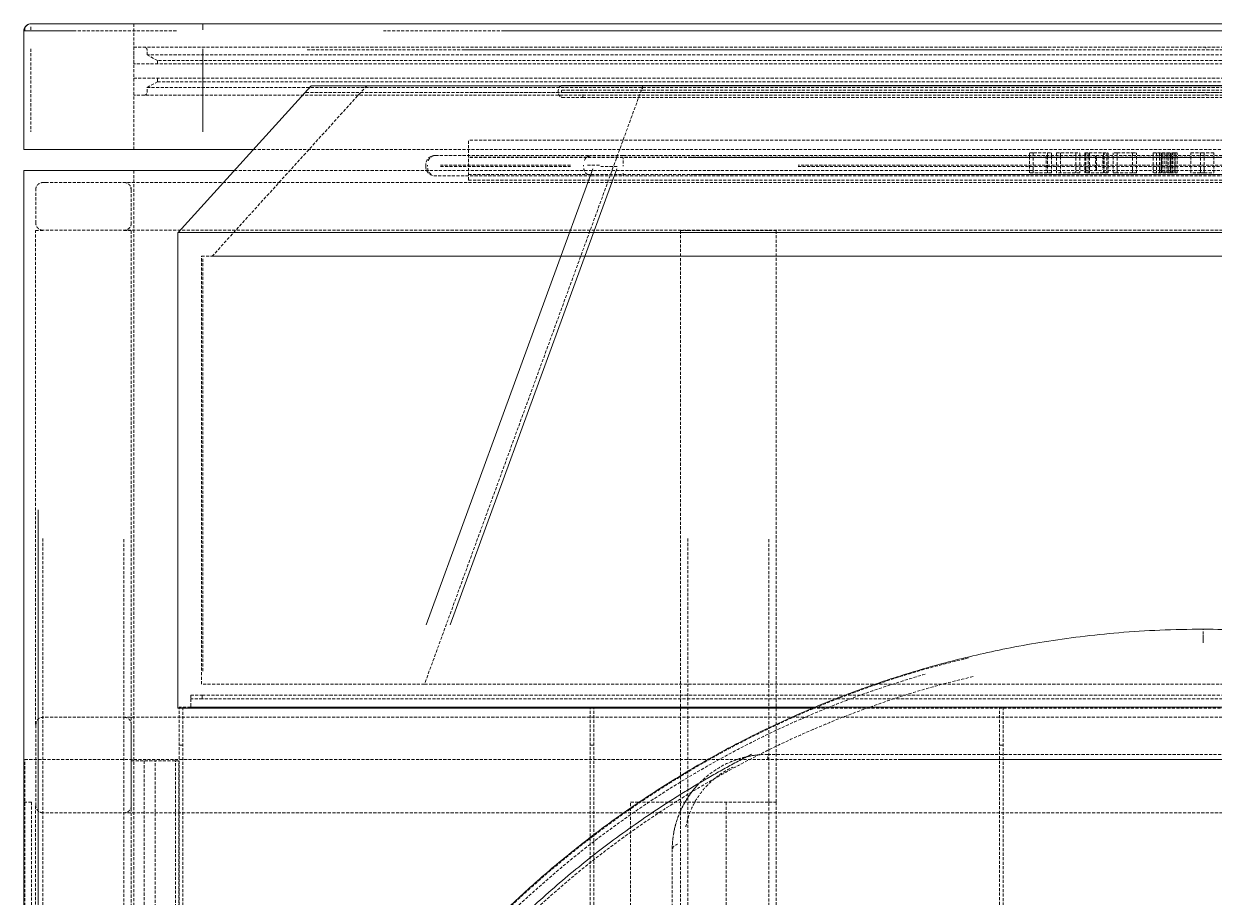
# Model space of a CAD drawing. Header units: millimetres. Extents: x 1242 to 5715, y 197 to 5386.
# Drawn here: x 2871.5 to 3369.9, y 927.4 to 1293.3 of the extents above; entities that cross this region are included whole.
import ezdxf

# ---------------------------------------------------------------- set-up
doc = ezdxf.new("R2010")
doc.units = ezdxf.units.MM
doc.linetypes.add('HIDDEN', pattern=[1.905, 1.27, -0.635])

msp = doc.modelspace()

# ---------------------------------------------------------------- linework, layer by layer
at = {"color": 7, "linetype": 'HIDDEN', "lineweight": 0}
for p, q in [((2871.65, 1291.24), (2871.53, 1290.86)), ((2873.24, 1293), (2872.81, 1292.77)), ((2873.38, 1293.06), (2872.94, 1292.68)), ((2917.48, 1293.27), (2917.48, 1240.6)), ((2946.48, 1293.23), (2946.48, 1292.39)), ((2871.47, 1290.27), (2871.55, 1290.27)), ((2871.96, 1290.27), (2871.48, 1290.27)), ((2871.65, 1290.27), (2872.82, 1290.27)), ((3710.88, 1290.27), (3022.08, 1290.27)), ((3072.48, 1290.27), (3660.48, 1290.27)), ((2874.48, 1282.82), (2874.48, 1248.05)), ((2917.5, 1283.51), (2917.5, 1276.44)), ((2917.5, 1283.51), (3815.46, 1283.51)), ((2923.08, 1280.22), (2923.08, 1282.31)), ((2946.48, 1282.82), (2946.48, 1248.05)), ((3299.97, 1282.31), (2989.59, 1282.31)), ((3056.1, 1282.31), (3676.86, 1282.31)), ((3815.46, 1276.44), (2917.5, 1276.44)), ((3809.88, 1280.22), (2923.08, 1280.22)), ((2927.47, 1277.89), (2923.08, 1280.22)), ((2927.47, 1276.44), (2927.47, 1277.89)), ((3805.49, 1277.89), (2927.47, 1277.89)), ((2917.5, 1270.44), (3815.46, 1270.44)), ((2917.5, 1270.44), (2917.5, 1263.36)), ((2923.08, 1266.65), (2927.47, 1268.99)), ((2923.08, 1264.56), (2923.08, 1266.65)), ((2923.08, 1266.65), (3809.88, 1266.65)), ((2927.47, 1268.99), (2927.47, 1270.44)), ((2927.47, 1268.99), (3805.49, 1268.99)), ((3015.09, 1267.34), (2950.33, 1195.88)), ((3130.72, 1267.34), (3039.24, 1016.59)), ((3130.53, 1267.34), (3130.53, 1265.45)), ((3815.46, 1263.36), (2917.5, 1263.36)), ((2921.88, 1263.36), (2921.88, 1263.36)), ((2989.59, 1264.56), (3299.97, 1264.56)), ((3676.86, 1264.56), (3056.1, 1264.56)), ((3130.53, 1265.45), (3096.93, 1265.45)), ((3096.93, 1264.45), (3105.57, 1264.45)), ((3096.93, 1262.45), (3105.57, 1262.45)), ((3105.57, 1262.45), (3105.57, 1264.45)), ((3105.57, 1264.45), (3627.39, 1264.45)), ((3105.57, 1262.45), (3627.39, 1262.45)), ((3602.43, 1265.45), (3130.53, 1265.45)), ((3678.68, 1244.55), (3057.66, 1244.55)), ((3057.66, 1237.32), (3057.66, 1244.55)), ((2967.52, 1240.6), (3765.44, 1240.6)), ((3043.79, 1238.12), (3109.15, 1238.12)), ((3678.68, 1237.42), (3057.66, 1237.42)), ((3057.66, 1227.75), (3057.66, 1237.32)), ((3678.68, 1237.31), (3057.66, 1237.31)), ((3122.43, 1238.12), (3610.53, 1238.12)), ((3122.43, 1234.72), (3122.43, 1236.95)), ((3150.82, 1237.32), (3585.53, 1237.32)), ((3294.18, 1239.15), (3292.52, 1239.15)), ((3292.52, 1230.77), (3292.52, 1239.15)), ((3294.18, 1239.15), (3294.18, 1230.77)), ((3299.51, 1237.9), (3299.51, 1232.03)), ((3300.07, 1230.77), (3300.07, 1239.15)), ((3301.82, 1230.77), (3301.82, 1239.15)), ((3303.93, 1239.15), (3303.93, 1230.77)), ((3305.59, 1230.77), (3305.59, 1239.15)), ((3311.94, 1239.15), (3311.94, 1230.77)), ((3313.6, 1239.15), (3313.6, 1230.77)), ((3315.71, 1239.15), (3315.71, 1230.77)), ((3316.17, 1239.15), (3316.17, 1230.77)), ((3317.19, 1230.77), (3317.19, 1239.15)), ((3317.74, 1239.15), (3317.74, 1230.77)), ((3320.2, 1237.9), (3320.2, 1232.03)), ((3320.66, 1232.03), (3320.66, 1237.9)), ((3323.22, 1237.9), (3323.22, 1232.03)), ((3323.53, 1230.77), (3323.53, 1239.15)), ((3323.9, 1230.77), (3323.9, 1239.15)), ((3325.01, 1239.15), (3325.01, 1230.77)), ((3325.47, 1230.77), (3325.47, 1239.15)), ((3329.33, 1239.15), (3327.68, 1239.15)), ((3327.68, 1230.77), (3327.68, 1239.15)), ((3329.33, 1239.15), (3329.33, 1230.77)), ((3329.33, 1239.15), (3335.68, 1239.15)), ((3335.68, 1239.15), (3335.68, 1230.77)), ((3335.68, 1239.15), (3337.34, 1239.15)), ((3337.34, 1230.77), (3337.34, 1239.15)), ((3344.33, 1239.15), (3344.33, 1230.77)), ((3345.71, 1239.15), (3345.71, 1230.77)), ((3345.8, 1239.15), (3345.8, 1230.77)), ((3347.02, 1239.15), (3347.02, 1230.77)), ((3347.19, 1239.15), (3347.19, 1230.77)), ((3347.81, 1239.15), (3347.81, 1230.77)), ((3347.82, 1230.77), (3347.82, 1239.15)), ((3348.46, 1230.77), (3348.46, 1239.15)), ((3349.26, 1230.77), (3349.26, 1239.15)), ((3350.13, 1230.77), (3350.13, 1239.15)), ((3350.62, 1239.15), (3350.62, 1230.77)), ((3351.5, 1230.77), (3351.5, 1239.15)), ((3351.57, 1239.15), (3351.57, 1230.77)), ((3351.6, 1230.77), (3351.6, 1239.15)), ((3352.15, 1230.77), (3352.15, 1239.15)), ((3352.56, 1230.77), (3352.56, 1239.15)), ((3353.44, 1239.15), (3353.44, 1230.77)), ((3353.44, 1239.15), (3354.46, 1239.15)), ((3353.63, 1230.77), (3353.63, 1239.15)), ((3354.46, 1230.77), (3354.46, 1239.15)), ((3360.16, 1230.77), (3360.16, 1239.15)), ((3360.16, 1239.15), (3364.12, 1239.15)), ((3364.12, 1239.15), (3364.12, 1230.77)), ((3365.77, 1239.15), (3364.12, 1239.15)), ((3365.77, 1239.15), (3365.77, 1230.77)), ((3369.73, 1239.15), (3365.77, 1239.15)), ((3369.73, 1230.77), (3369.73, 1239.15)), ((2917.48, 1231.8), (2917.48, 284.43)), ((2959.55, 1231.8), (3773.42, 1231.8)), ((3039.79, 1233.55), (3039.79, 1234.12)), ((3039.8, 1234.12), (3039.8, 1234.12)), ((3040.42, 1233.55), (3040.32, 1233.55)), ((3040.47, 1234.03), (3040.47, 1233.64)), ((3100.36, 1234.12), (3045.94, 1234.12)), ((3045.94, 1233.55), (3100.36, 1233.55)), ((3105.83, 1233.64), (3105.83, 1234.03)), ((3122.43, 1234.03), (3122.43, 1233.64)), ((3537.31, 1234.12), (3195.65, 1234.12)), ((3195.65, 1233.55), (3537.31, 1233.55)), ((2879.39, 1226.78), (2881.18, 1226.79)), ((2879.5, 1226.79), (2879.6, 1226.79)), ((3853.36, 1226.79), (2879.61, 1226.79)), ((3109.15, 1229.55), (3043.79, 1229.55)), ((3057.66, 1230.19), (3678.68, 1230.19)), ((3057.66, 1227.75), (3678.68, 1227.75)), ((3122.43, 1229.61), (3122.43, 1230.73)), ((3610.53, 1229.55), (3122.43, 1229.55)), ((3585.53, 1230.19), (3150.82, 1230.19)), ((3294.18, 1230.77), (3292.52, 1230.77)), ((3327.68, 1230.77), (3329.33, 1230.77)), ((3335.68, 1230.77), (3329.33, 1230.77)), ((3337.34, 1230.77), (3335.68, 1230.77)), ((3354.46, 1230.77), (3353.44, 1230.77)), ((3353.6, 1230.77), (3353.63, 1230.77)), ((3364.12, 1230.77), (3360.16, 1230.77)), ((3365.77, 1230.77), (3364.12, 1230.77)), ((3365.77, 1230.77), (3369.73, 1230.77)), ((2876.48, 1223.32), (2876.49, 1223.84)), ((2876.48, 1209.79), (2876.48, 1223.79)), ((2916.32, 1224.72), (2916.48, 1223.48)), ((2916.48, 1223.79), (2916.48, 1209.79)), ((2876.38, 999.9), (2876.38, 1206.62)), ((2876.38, 1206.62), (2879.38, 1206.62)), ((2876.52, 1209.49), (2876.48, 1210.05)), ((2879.38, 1206.62), (2879.46, 1206.62)), ((3853.48, 1206.79), (2879.48, 1206.79)), ((2914.49, 1206.97), (2912.92, 1206.79)), ((2913.38, 1206.62), (2916.38, 1206.62)), ((2916.38, 1206.62), (2916.38, 347.09)), ((3146.49, 967.19), (3146.49, 1206.62)), ((3146.49, 1206.62), (3149.49, 1206.62)), ((3149.49, 1206.62), (3183.49, 1206.62)), ((3183.49, 1206.62), (3186.49, 1206.62)), ((3186.49, 1206.62), (3186.49, 967.19)), ((2935.9, 1205.88), (3798.04, 1205.88)), ((3796.9, 1205.88), (2936.06, 1205.88)), ((2945.9, 1195.88), (3788.04, 1195.88)), ((2945.9, 1195.88), (2950.33, 1195.88)), ((2945.9, 1016.59), (2945.9, 1195.88)), ((2946.48, 1022.13), (2946.48, 1194.8)), ((2950.33, 1195.88), (3782.63, 1195.88)), ((2879.38, 1077.69), (2879.38, 476.02)), ((2913.38, 476.02), (2913.38, 1077.69)), ((3149.49, 1077.69), (3149.49, 476.02)), ((3183.49, 476.02), (3183.49, 1077.69)), ((3365.3, 1037.47), (3365.3, 1039.26)), ((2941.35, 1012.02), (2941.35, 1010.52)), ((3039.24, 1016.59), (2945.9, 1016.59)), ((2946.2, 1012.02), (3786.77, 1012.02)), ((3039.24, 1016.59), (3693.73, 1016.59)), ((2936.58, 307.02), (2936.58, 1007.02)), ((2938.01, 1007.02), (2938.01, 307.02)), ((2941.35, 1010.52), (2941.35, 1007.02)), ((3791.61, 1007.02), (2941.35, 1007.02)), ((2941.35, 1007.02), (3791.61, 1007.02)), ((2946.2, 1011.79), (2946.2, 1010.74)), ((3786.77, 1010.52), (2946.2, 1010.52)), ((3108.68, 307.02), (3108.68, 1007.02)), ((3110.12, 307.02), (3110.12, 1007.02)), ((3280.07, 307.02), (3280.07, 1007.02)), ((3281.5, 1007.02), (3281.5, 307.02)), ((2881.71, 1002.76), (2879.45, 1002.75)), ((2879.5, 1002.76), (2879.6, 1002.76)), ((3853.36, 1002.76), (2879.61, 1002.76)), ((3201.71, 1006.59), (3528.88, 1006.59)), ((2876.58, 1000.5), (2876.48, 999.37)), ((2876.48, 965.76), (2876.48, 999.76)), ((2916.38, 1000.26), (2916.32, 1000.67)), ((2916.48, 999.76), (2916.48, 965.76)), ((2936.79, 991.11), (2937.8, 991.11)), ((3108.9, 991.11), (3109.9, 991.11)), ((3182.97, 987.22), (3550.71, 987.22)), ((3280.29, 991.11), (3281.29, 991.11)), ((2871.87, 316.11), (2871.87, 985.13)), ((2871.87, 985.13), (3861.09, 985.13)), ((2916.48, 344.2), (2916.48, 984.54)), ((2920.21, 984.54), (2934.93, 984.54)), ((2921.89, 984.54), (2921.89, 334.54)), ((2921.89, 984.54), (2921.89, 334.54)), ((2926.42, 334.54), (2926.42, 984.54)), ((2934.93, 334.54), (2934.93, 984.54)), ((2934.93, 984.54), (2936.36, 984.54)), ((2936.36, 334.54), (2936.36, 984.54)), ((3182.97, 985.35), (3182.97, 986.35)), ((3495.55, 985.1), (3238.13, 985.1)), ((2871.48, 967.26), (2874.69, 967.26)), ((2874.69, 967.26), (2874.69, 501.48)), ((3125.57, 346.41), (3125.57, 967.19)), ((3125.57, 967.19), (3128.57, 967.19)), ((3128.57, 967.19), (3162.57, 967.19)), ((3146.49, 346.41), (3146.49, 967.19)), ((3149.49, 967.19), (3183.49, 967.19)), ((3165.57, 967.19), (3165.57, 346.41)), ((3183.49, 967.19), (3186.49, 967.19)), ((3186.49, 967.19), (3186.49, 346.41)), ((2876.38, 347.09), (2876.38, 965.61)), ((2876.48, 966.79), (2876.53, 965.36)), ((3853.48, 962.76), (2879.48, 962.76)), ((2913.36, 962.76), (2914.49, 962.93)), ((3142.97, 757.66), (3142.97, 947.22))]:
    msp.add_line(p, q, dxfattribs=at)
at = {"color": 7, "linetype": 'Continuous', "lineweight": 15}
for p, q in [((2946.47, 1293.27), (3786.47, 1293.27)), ((2871.47, 1240.6), (2871.47, 1290.27)), ((2871.48, 1240.6), (2871.48, 1290.27)), ((2991.76, 1267.34), (2936.06, 1205.88)), ((2991.76, 1267.34), (3122.42, 1267.34)), ((3130.53, 1267.45), (3096.93, 1267.45)), ((3122.42, 1267.34), (3132.46, 1267.34)), ((3130.53, 1267.45), (3130.53, 1267.34)), ((3602.43, 1267.45), (3130.53, 1267.45)), ((3132.46, 1267.34), (3600.51, 1267.34)), ((2946.47, 1240.6), (2871.47, 1240.6)), ((2871.48, 1240.6), (2871.48, 1240.6)), ((2946.47, 1240.6), (2967.52, 1240.6)), ((2871.48, 284.43), (2871.48, 1231.8)), ((2871.48, 1231.8), (2877.48, 1231.8)), ((2877.48, 1231.8), (2959.55, 1231.8)), ((2935.9, 1205.88), (2935.9, 1006.59)), ((2935.9, 1205.88), (2936.06, 1205.88)), ((2935.9, 1006.59), (3027.29, 1006.59)), ((3037.33, 1006.59), (3027.29, 1006.59)), ((3037.33, 1006.59), (3201.71, 1006.59))]:
    msp.add_line(p, q, dxfattribs=at)
at = {"color": 8, "linetype": 'Continuous', "lineweight": 15}
for p, q in [((2946.47, 1290.72), (2946.47, 1292.39)), ((2871.48, 1290.27), (2871.53, 1290.27)), ((3660.47, 1290.27), (3072.47, 1290.27)), ((2946.47, 1282.82), (2946.47, 1248.05)), ((3040, 1041.43), (3109.71, 1232.5)), ((3119.75, 1232.5), (3050.04, 1041.43)), ((2877.48, 1089.69), (2877.48, 426.54))]:
    msp.add_line(p, q, dxfattribs=at)
at = {"color": 8, "linetype": 'Continuous', "lineweight": 15, "flags": 128}
msp.add_lwpolyline([(2871.78, 1291.6), (2871.7, 1291.42), (2871.7, 1291.41)], dxfattribs=at)
at = {"color": 7, "linetype": 'HIDDEN', "lineweight": 0}
for centre, radius, start, end in [((3043.79, 1234.12), 4, 90, 180), ((3044.11, 1234.64), 3.54, 106.9562, 163.3472), ((3109.47, 1234.64), 3.54, 106.9562, 163.3472), ((3043.79, 1233.55), 4, 180, 270), ((3044.36, 1233.23), 3.84, 187.9823, 241.4263), ((3109.72, 1233.23), 3.84, 187.9823, 241.4263), ((3182.97, 947.22), 40, 94.8318, 104.1235), ((3182.97, 947.22), 40, 137.3637, 146.8318), ((3182.97, 947.22), 40, 149.1538, 157.549), ((3182.97, 947.22), 40, 158.8704, 168.9505), ((3182.97, 947.22), 40, 169.6138, 180)]:
    msp.add_arc(centre, radius, start, end, dxfattribs=at)
for major_axis, start_param, end_param in [((0, 2.5), 0.296412, 3.141593), ((0, 0.5), 6.283185, 9.424778)]:
    msp.add_ellipse((3096.93, 1264.95), major_axis=major_axis, ratio=0.672026, start_param=start_param, end_param=end_param, dxfattribs=at)
at = {"color": 7, "linetype": 'Continuous', "lineweight": 15}
msp.add_ellipse((3096.93, 1264.95), major_axis=(0, 2.5), ratio=0.672026, start_param=0, end_param=0.296412, dxfattribs=at)
at = {"color": 7, "linetype": 'HIDDEN', "lineweight": 0}
for points, knots in [([(2872.9, 1292.79), (2872.7, 1292.65), (2872.25, 1292.36), (2871.86, 1291.73), (2871.59, 1291.03), (2871.55, 1290.54), (2871.53, 1290.27)], [0, 0, 0, 0, 0.240585, 0.525469, 0.734767, 1, 1, 1, 1]), ([(2873.39, 1293.06), (2872.85, 1292.72), (2871.79, 1292.04), (2871.83, 1290.86), (2871.84, 1290.27)], [0, 0, 0, 0, 0.50015, 1, 1, 1, 1]), ([(2874.48, 1290.72), (2874.48, 1290.86), (2874.48, 1291.22), (2874.48, 1291.81), (2874.48, 1292.19), (2874.48, 1292.39)], [0, 0, 0, 0, 0.220983, 0.570609, 1, 1, 1, 1]), ([(2935.35, 1290.27), (2932.57, 1290.27), (2926.57, 1290.27), (2917.7, 1290.27), (2908.89, 1290.27), (2900.65, 1290.27), (2895.85, 1290.27), (2893.45, 1290.27)], [0, 0, 0, 0, 0.177051, 0.382788, 0.588525, 0.794263, 1, 1, 1, 1]), ([(2923.08, 1282.31), (2923.08, 1282.34), (2923.08, 1282.4), (2923.07, 1282.49), (2923.05, 1282.58), (2923.03, 1282.67), (2922.99, 1282.76), (2922.93, 1282.89), (2922.83, 1283.06), (2922.67, 1283.23), (2922.48, 1283.36), (2922.29, 1283.45), (2922.11, 1283.49), (2921.97, 1283.51), (2921.91, 1283.51), (2921.88, 1283.51)], [0, 0, 0, 0, 0.0391763, 0.0792308, 0.1202777, 0.1624093, 0.2057004, 0.250212, 0.3659711, 0.5000125, 0.6093243, 0.7499622, 0.877298, 0.9502549, 1, 1, 1, 1]), ([(3366.48, 1283.04), (3366.48, 1283.06), (3366.48, 1283.2), (3366.48, 1283.38), (3366.48, 1283.54), (3366.48, 1283.5), (3366.48, 1283.52), (3366.48, 1283.51), (3366.48, 1283.51)], [0, 0, 0, 0, 0.016072, 0.15019, 0.277669, 0.438431, 0.719215, 1, 1, 1, 1]), ([(2921.88, 1263.36), (2921.91, 1263.36), (2921.98, 1263.36), (2922.07, 1263.38), (2922.17, 1263.4), (2922.32, 1263.44), (2922.48, 1263.52), (2922.67, 1263.65), (2922.83, 1263.81), (2922.94, 1263.99), (2923.01, 1264.15), (2923.05, 1264.29), (2923.08, 1264.43), (2923.08, 1264.52), (2923.08, 1264.56)], [0, 0, 0, 0, 0.055363, 0.121838, 0.174858, 0.250118, 0.387977, 0.500093, 0.634121, 0.749909, 0.81618, 0.879776, 0.940939, 1, 1, 1, 1]), ([(3366.48, 1263.83), (3366.48, 1263.82), (3366.48, 1263.67), (3366.48, 1263.49), (3366.48, 1263.34), (3366.48, 1263.38), (3366.48, 1263.36), (3366.48, 1263.36), (3366.48, 1263.36)], [0, 0, 0, 0, 0.016072, 0.15019, 0.277669, 0.438431, 0.719215, 1, 1, 1, 1]), ([(3294.35, 1239.15), (3295.47, 1239.15), (3297.06, 1239.15), (3299.1, 1239.15), (3300.37, 1239.15), (3301.25, 1239.15), (3301.78, 1239.15), (3301.75, 1239.15), (3301.73, 1239.15)], [0, 0, 0, 0, 0.32386, 0.458799, 0.59533, 0.71185, 0.85916, 1, 1, 1, 1]), ([(3303.93, 1239.15), (3303.93, 1239.15), (3303.93, 1239.15), (3303.93, 1239.15), (3303.93, 1239.15), (3304.34, 1239.15), (3305.14, 1239.15), (3305.95, 1239.15), (3307.16, 1239.15), (3308.78, 1239.15), (3309.94, 1239.15), (3310.88, 1239.15), (3311.63, 1239.15), (3312.38, 1239.15), (3312.89, 1239.15), (3313.17, 1239.15), (3313.45, 1239.15), (3313.6, 1239.15), (3313.6, 1239.15), (3313.6, 1239.15), (3313.6, 1239.15), (3313.6, 1239.15)], [-8, -8, -8, -8, -7, -7, -7, -6, -6, -6, -5, -5, -5, -4, -4, -4, -3, -3, -3, -2, -2, -2, -1, -1, -1, -1]), ([(3315.71, 1239.15), (3315.78, 1239.15), (3315.91, 1239.15), (3316.84, 1239.15), (3318.04, 1239.15), (3319.71, 1239.15), (3321.48, 1239.15), (3323.18, 1239.15), (3324.37, 1239.15), (3325.13, 1239.15), (3325.49, 1239.15), (3325.43, 1239.15), (3325.42, 1239.15)], [0, 0, 0, 0, 0.143559, 0.243509, 0.343597, 0.439907, 0.583795, 0.682191, 0.78124, 0.868851, 0.965443, 1, 1, 1, 1]), ([(3344.35, 1239.15), (3344.34, 1239.15), (3344.26, 1239.15), (3344.59, 1239.15), (3345.29, 1239.15), (3346.25, 1239.15), (3347.37, 1239.15), (3348.66, 1239.15), (3349.95, 1239.15), (3350.91, 1239.15), (3351.38, 1239.15), (3351.57, 1239.15)], [0, 0, 0, 0, 0.008463, 0.168631, 0.326068, 0.429846, 0.5339, 0.663135, 0.791626, 0.91234, 1, 1, 1, 1]), ([(3107.46, 1234.12), (3107.96, 1234.12), (3109.49, 1234.12), (3111.61, 1234.12), (3113.03, 1234.12)], [0, 0, 0, 0, 0.3289036, 1, 1, 1, 1]), ([(3119.96, 1233.55), (3119.16, 1233.55), (3116.73, 1233.55), (3114.51, 1233.55), (3113.03, 1233.55)], [0, 0, 0, 0, 0.3289036, 1, 1, 1, 1]), ([(2876.48, 1223.79), (2876.48, 1223.84), (2876.48, 1223.93), (2876.49, 1224.07), (2876.51, 1224.22), (2876.53, 1224.36), (2876.58, 1224.56), (2876.66, 1224.83), (2876.83, 1225.22), (2877.11, 1225.67), (2877.53, 1226.09), (2877.99, 1226.42), (2878.4, 1226.6), (2878.73, 1226.7), (2878.98, 1226.75), (2879.23, 1226.79), (2879.4, 1226.79), (2879.48, 1226.79)], [0, 0, 0, 0, 0.024499, 0.04924, 0.074246, 0.099543, 0.125149, 0.186007, 0.250202, 0.365957, 0.499979, 0.624941, 0.749917, 0.812815, 0.874961, 0.937589, 1, 1, 1, 1]), ([(2913.48, 1226.79), (2913.53, 1226.79), (2913.64, 1226.79), (2913.81, 1226.78), (2914.01, 1226.75), (2914.24, 1226.7), (2914.58, 1226.59), (2914.99, 1226.41), (2915.45, 1226.08), (2915.85, 1225.67), (2916.14, 1225.22), (2916.31, 1224.83), (2916.39, 1224.53), (2916.45, 1224.26), (2916.48, 1224.03), (2916.48, 1223.87), (2916.48, 1223.79)], [0, 0, 0, 0, 0.037055, 0.078706, 0.125053, 0.187198, 0.250099, 0.387029, 0.500046, 0.634064, 0.749831, 0.814019, 0.874888, 0.917375, 0.959044, 1, 1, 1, 1]), ([(3301.78, 1230.77), (3301.79, 1230.77), (3301.89, 1230.77), (3301.6, 1230.77), (3300.96, 1230.77), (3300.11, 1230.77), (3298.64, 1230.77), (3296.66, 1230.77), (3295.11, 1230.77), (3294.35, 1230.77)], [0, 0, 0, 0, 0.027425, 0.216748, 0.335305, 0.431416, 0.549487, 0.781938, 1, 1, 1, 1]), ([(3313.6, 1230.77), (3313.6, 1230.77), (3313.6, 1230.77), (3313.6, 1230.77), (3313.6, 1230.77), (3313.45, 1230.77), (3313.17, 1230.77), (3312.89, 1230.77), (3312.38, 1230.77), (3311.63, 1230.77), (3310.88, 1230.77), (3309.94, 1230.77), (3308.78, 1230.77), (3307.16, 1230.77), (3305.95, 1230.77), (3305.14, 1230.77), (3304.34, 1230.77), (3303.93, 1230.77), (3303.93, 1230.77), (3303.93, 1230.77), (3303.93, 1230.77), (3303.93, 1230.77)], [-8, -8, -8, -8, -7, -7, -7, -6, -6, -6, -5, -5, -5, -4, -4, -4, -3, -3, -3, -2, -2, -2, -1, -1, -1, -1]), ([(3325.4, 1230.77), (3325.4, 1230.77), (3325.42, 1230.77), (3324.76, 1230.77), (3323.64, 1230.77), (3322.12, 1230.77), (3320.29, 1230.77), (3318.43, 1230.77), (3317.04, 1230.77), (3316.17, 1230.77), (3315.78, 1230.77), (3315.73, 1230.77), (3315.71, 1230.77)], [0, 0, 0, 0, 0.073151, 0.187282, 0.287547, 0.3758, 0.505126, 0.641676, 0.738086, 0.8344, 0.933162, 1, 1, 1, 1]), ([(3351.57, 1230.77), (3351.23, 1230.77), (3350.59, 1230.77), (3349.32, 1230.77), (3347.99, 1230.77), (3346.7, 1230.77), (3345.56, 1230.77), (3344.79, 1230.77), (3344.33, 1230.77), (3344.38, 1230.77), (3344.39, 1230.77)], [0, 0, 0, 0, 0.148765, 0.274373, 0.400316, 0.525479, 0.641832, 0.784155, 0.932282, 1, 1, 1, 1]), ([(2879.48, 1206.79), (2879.43, 1206.79), (2879.33, 1206.79), (2879.16, 1206.81), (2878.96, 1206.84), (2878.73, 1206.88), (2878.38, 1206.99), (2877.98, 1207.18), (2877.51, 1207.51), (2877.11, 1207.92), (2876.83, 1208.36), (2876.66, 1208.76), (2876.57, 1209.05), (2876.52, 1209.32), (2876.49, 1209.56), (2876.48, 1209.71), (2876.48, 1209.79)], [0, 0, 0, 0, 0.037055, 0.078706, 0.125053, 0.187198, 0.250099, 0.387029, 0.500046, 0.634064, 0.749831, 0.814019, 0.874888, 0.917375, 0.959044, 1, 1, 1, 1]), ([(2916.48, 1209.79), (2916.48, 1209.75), (2916.48, 1209.65), (2916.47, 1209.51), (2916.45, 1209.37), (2916.43, 1209.23), (2916.39, 1209.02), (2916.31, 1208.76), (2916.14, 1208.36), (2915.85, 1207.92), (2915.44, 1207.49), (2914.97, 1207.17), (2914.57, 1206.99), (2914.24, 1206.88), (2913.99, 1206.83), (2913.74, 1206.8), (2913.57, 1206.79), (2913.48, 1206.79)], [0, 0, 0, 0, 0.024499, 0.04924, 0.074247, 0.099543, 0.125149, 0.186007, 0.250202, 0.365957, 0.499979, 0.624941, 0.749917, 0.812815, 0.874961, 0.937589, 1, 1, 1, 1]), ([(3365.3, 1039.63), (3365.3, 1039.65), (3365.3, 1039.69), (3365.3, 1039.48), (3365.3, 1039.35)], [0, 0, 0, 0, 0.4039691, 1, 1, 1, 1]), ([(3365.3, 1036.98), (3365.3, 1036.84), (3365.3, 1036.42), (3365.3, 1035.62), (3365.3, 1035.09)], [0, 0, 0, 0, 0.340785, 1, 1, 1, 1]), ([(3267.08, 1027.62), (3260.96, 1026.11), (3247.21, 1022.72), (3226.23, 1015.92), (3204.15, 1007.52), (3182.59, 997.87), (3161.61, 987.03), (3141.26, 975.03), (3121.62, 961.9), (3102.75, 947.7), (3084.7, 932.46), (3067.54, 916.23), (3051.31, 899.07), (3036.07, 881.02), (3021.87, 862.15), (3008.74, 842.51), (2996.74, 822.16), (2985.9, 801.18), (2976.27, 779.61), (2967.77, 757.56), (2963.17, 742.51), (2960.87, 734.98)], [0, 0, 0, 0, 0.042553, 0.095745, 0.148936, 0.202128, 0.255319, 0.308511, 0.361702, 0.414894, 0.468085, 0.521277, 0.574468, 0.62766, 0.680851, 0.734043, 0.787234, 0.840426, 0.893617, 0.946809, 1, 1, 1, 1]), ([(2958.06, 716.23), (2959.57, 722.32), (2962.94, 736.01), (2969.71, 756.89), (2978.07, 778.86), (2987.68, 800.32), (2998.47, 821.21), (3010.41, 841.46), (3023.47, 861.01), (3037.61, 879.79), (3052.78, 897.75), (3068.93, 914.84), (3086.01, 930.99), (3103.98, 946.16), (3122.76, 960.3), (3142.31, 973.36), (3162.56, 985.3), (3183.45, 996.1), (3204.91, 1005.68), (3226.86, 1014.14), (3241.84, 1018.72), (3249.33, 1021.01)], [0, 0, 0, 0, 0.042553, 0.095745, 0.148936, 0.202128, 0.255319, 0.308511, 0.361702, 0.414894, 0.468085, 0.521277, 0.574468, 0.62766, 0.680851, 0.734043, 0.787234, 0.840426, 0.893617, 0.946809, 1, 1, 1, 1]), ([(3268.94, 1019.84), (3262.95, 1018.36), (3249.45, 1015.03), (3228.87, 1008.36), (3207.22, 1000.13), (3186.07, 990.65), (3165.48, 980.02), (3145.52, 968.25), (3126.26, 955.37), (3107.74, 941.44), (3090.04, 926.49), (3073.2, 910.57), (3057.28, 893.73), (3042.33, 876.03), (3028.4, 857.51), (3015.52, 838.25), (3003.75, 818.29), (2993.11, 797.7), (2983.66, 776.55), (2975.33, 754.92), (2970.82, 740.15), (2968.56, 732.77)], [0, 0, 0, 0, 0.042553, 0.095745, 0.148936, 0.202128, 0.255319, 0.308511, 0.361702, 0.414894, 0.468085, 0.521277, 0.574468, 0.62766, 0.680851, 0.734043, 0.787234, 0.840426, 0.893617, 0.946809, 1, 1, 1, 1]), ([(2941.35, 1012.02), (2941.35, 1012.02), (2941.48, 1012.02), (2941.95, 1012.02), (2942.3, 1012.02), (2943.19, 1012.02), (2943.73, 1012.02), (2944.91, 1012.02), (2945.55, 1012.02), (2946.2, 1012.02)], [0, 0, 0, 0, 0.25, 0.25, 0.5, 0.5, 0.75, 0.75, 1, 1, 1, 1]), ([(2941.35, 1007.02), (2940.79, 1007.02), (2940.18, 1007.02), (2939.3, 1007.02), (2939.01, 1007.02), (2938.47, 1007.02), (2938.21, 1007.02), (2937.74, 1007.02), (2937.53, 1007.02), (2937.18, 1007.02), (2937.03, 1007.02), (2936.68, 1007.02), (2936.58, 1007.02), (2936.58, 1007.02)], [0, 0, 0, 0, 0.25, 0.25, 0.375, 0.375, 0.5, 0.5, 0.625, 0.625, 0.75, 0.75, 1, 1, 1, 1]), ([(2946.2, 1010.52), (2945.55, 1010.52), (2944.91, 1010.52), (2943.73, 1010.52), (2943.19, 1010.52), (2942.3, 1010.52), (2941.95, 1010.52), (2941.48, 1010.52), (2941.35, 1010.52), (2941.35, 1010.52)], [0, 0, 0, 0, 0.25, 0.25, 0.5, 0.5, 0.75, 0.75, 1, 1, 1, 1]), ([(2876.48, 999.76), (2876.48, 999.8), (2876.48, 999.9), (2876.49, 1000.04), (2876.51, 1000.18), (2876.53, 1000.32), (2876.58, 1000.52), (2876.66, 1000.79), (2876.83, 1001.18), (2877.11, 1001.63), (2877.53, 1002.06), (2877.99, 1002.38), (2878.4, 1002.56), (2878.73, 1002.66), (2878.98, 1002.72), (2879.23, 1002.75), (2879.4, 1002.75), (2879.48, 1002.76)], [0, 0, 0, 0, 0.024499, 0.04924, 0.074247, 0.099543, 0.125149, 0.186007, 0.250202, 0.365957, 0.499979, 0.624941, 0.749917, 0.812815, 0.874961, 0.937589, 1, 1, 1, 1]), ([(2913.48, 1002.76), (2913.53, 1002.75), (2913.64, 1002.75), (2913.81, 1002.74), (2914.01, 1002.71), (2914.24, 1002.66), (2914.58, 1002.56), (2914.99, 1002.37), (2915.45, 1002.04), (2915.85, 1001.63), (2916.14, 1001.18), (2916.31, 1000.79), (2916.39, 1000.49), (2916.45, 1000.23), (2916.48, 999.99), (2916.48, 999.83), (2916.48, 999.76)], [0, 0, 0, 0, 0.0370551, 0.0787055, 0.1250529, 0.1871978, 0.2500992, 0.3870294, 0.5000458, 0.634064, 0.7498305, 0.8140187, 0.8748878, 0.9173753, 0.9590441, 1, 1, 1, 1]), ([(3182.97, 987.22), (3180.05, 987.22), (3177.14, 986.9), (3172.92, 985.96), (3171.53, 985.57), (3168.83, 984.66), (3167.52, 984.14), (3163.71, 982.39), (3161.34, 980.97), (3157.01, 977.77), (3155.05, 975.98), (3151.58, 972.15), (3150.07, 970.1), (3147.48, 965.83), (3146.4, 963.6), (3143.82, 956.76), (3142.97, 951.99), (3142.97, 947.22)], [0, 0, 0, 0, 0.125, 0.125, 0.1875, 0.1875, 0.25, 0.25, 0.375, 0.375, 0.5, 0.5, 0.625, 0.625, 0.75, 0.75, 1, 1, 1, 1]), ([(2916.48, 984.54), (2916.48, 984.54), (2916.56, 984.54), (2916.92, 984.54), (2917.21, 984.54), (2917.94, 984.54), (2918.38, 984.54), (2919.29, 984.54), (2919.77, 984.54), (2920.21, 984.54)], [0, 0, 0, 0, 0.25, 0.25, 0.5, 0.5, 0.75, 0.75, 1, 1, 1, 1]), ([(3148.66, 956.81), (3149.11, 958.7), (3149.87, 961.97), (3151.9, 966.39), (3154.16, 970.14), (3156.71, 973.35), (3159.4, 976.05), (3162.11, 978.27), (3165.07, 980.26), (3167.25, 981.35), (3168.34, 981.89)], [0, 0, 0, 0, 0.187406, 0.32335, 0.458512, 0.593671, 0.695284, 0.796966, 0.898541, 1, 1, 1, 1]), ([(2879.48, 962.76), (2879.43, 962.76), (2879.33, 962.76), (2879.16, 962.77), (2878.96, 962.8), (2878.73, 962.85), (2878.38, 962.95), (2877.98, 963.14), (2877.51, 963.47), (2877.11, 963.88), (2876.83, 964.33), (2876.66, 964.72), (2876.57, 965.02), (2876.52, 965.28), (2876.49, 965.52), (2876.48, 965.68), (2876.48, 965.76)], [0, 0, 0, 0, 0.037055, 0.078706, 0.125053, 0.187198, 0.250099, 0.387029, 0.500046, 0.634064, 0.749831, 0.814019, 0.874888, 0.917375, 0.959044, 1, 1, 1, 1]), ([(2916.48, 965.76), (2916.48, 965.71), (2916.48, 965.61), (2916.47, 965.47), (2916.45, 965.33), (2916.43, 965.19), (2916.39, 964.99), (2916.31, 964.72), (2916.14, 964.33), (2915.85, 963.88), (2915.44, 963.46), (2914.97, 963.13), (2914.57, 962.95), (2914.24, 962.85), (2913.99, 962.79), (2913.74, 962.76), (2913.57, 962.76), (2913.48, 962.76)], [0, 0, 0, 0, 0.0244993, 0.0492397, 0.0742465, 0.0995426, 0.1251486, 0.1860073, 0.250202, 0.3659566, 0.4999791, 0.6249412, 0.7499175, 0.8128154, 0.8749614, 0.937589, 1, 1, 1, 1]), ([(3143.15, 947.75), (3143.19, 947.93), (3143.27, 948.3), (3143.77, 948.81), (3144.4, 949.27), (3144.96, 949.51), (3145.24, 949.63)], [0, 0, 0, 0, 0.233042, 0.485128, 0.742564, 1, 1, 1, 1])]:
    msp.add_open_spline(points, degree=3, knots=knots, dxfattribs=at)
at = {"color": 8, "linetype": 'Continuous', "lineweight": 15}
for points, knots in [([(2872.78, 1292.68), (2872.62, 1292.58), (2872.14, 1292.28), (2871.88, 1291.76), (2871.71, 1291.42)], [0, 0, 0, 0, 0.332638, 1, 1, 1, 1]), ([(2872.63, 1290.27), (2873.04, 1290.27), (2874.01, 1290.27), (2877.01, 1290.27), (2881.34, 1290.27), (2886.76, 1290.27), (2891.21, 1290.27), (2893.44, 1290.27)], [0, 0, 0, 0, 0.1548742, 0.3661557, 0.5774371, 0.7887186, 1, 1, 1, 1]), ([(3365.3, 1033.93), (3365.3, 1034.07), (3365.3, 1034.73), (3365.3, 1035.89), (3365.3, 1036.76), (3365.3, 1037.22)], [0, 0, 0, 0, 0.1169248, 0.5452444, 1, 1, 1, 1]), ([(3177.17, 249.24), (3174.7, 250.48), (3167.03, 254.34), (3154.45, 261.52), (3139.15, 270.97), (3124.53, 280.95), (3110.61, 291.34), (3097.45, 302.01), (3084.61, 313.35), (3074.57, 322.98), (3065.1, 332.61), (3056.76, 341.58), (3047.65, 352.13), (3039.93, 361.63), (3032.61, 371.18), (3025.36, 381.22), (3018.96, 390.7), (3013.59, 399.12), (3009.24, 406.26), (3005.06, 413.44), (3001.06, 420.64), (2997.35, 427.63), (2994.05, 434.15), (2991.11, 440.2), (2988.27, 446.28), (2985.41, 452.69), (2982.53, 459.45), (2979.4, 467.16), (2976.24, 475.47), (2973.15, 484.2), (2970.41, 492.5), (2967.68, 501.37), (2964.97, 510.95), (2962.32, 521.36), (2959.93, 531.89), (2957.87, 542.18), (2955.93, 553.31), (2954.22, 565.03), (2952.74, 578.06), (2951.66, 591.22), (2950.98, 604.79), (2950.72, 621.02), (2951.2, 639.91), (2952.89, 661.64), (2955.78, 683.61), (2959.9, 705.66), (2965.25, 727.64), (2971.86, 749.48), (2978.91, 768.86), (2985.96, 785.7), (2992.69, 800.22), (3000.11, 814.71), (3008.25, 829.15), (3016.39, 842.33), (3024.3, 854.17), (3031.82, 864.7), (3039.55, 874.83), (3047.4, 884.5), (3055.41, 893.79), (3063.65, 902.79), (3072.18, 911.57), (3080.97, 920.11), (3090.01, 928.38), (3099.13, 936.25), (3108.17, 943.6), (3117.54, 950.8), (3127.57, 958.06), (3136.49, 964.1), (3143.72, 968.75), (3148.99, 972.03), (3154.32, 975.23), (3159.69, 978.36), (3165.11, 981.4), (3170.58, 984.37), (3174.28, 986.29), (3176.13, 987.25)], [0, 0, 0, 0, 0.0091165, 0.0282821, 0.047709, 0.0683876, 0.0865895, 0.1049589, 0.1241945, 0.1430279, 0.1507923, 0.1686896, 0.1833976, 0.1967128, 0.2090517, 0.223024, 0.2375346, 0.2467376, 0.2559387, 0.2650806, 0.2740931, 0.2831058, 0.2911417, 0.2982046, 0.3052679, 0.3132302, 0.3213577, 0.3294824, 0.3406565, 0.3506355, 0.3600238, 0.3694451, 0.3812362, 0.3928168, 0.4048311, 0.4168423, 0.4273823, 0.4420744, 0.4558632, 0.4706018, 0.4855804, 0.5006238, 0.5240805, 0.5478371, 0.5724231, 0.5970674, 0.6217461, 0.6469152, 0.6722396, 0.6896662, 0.7070754, 0.7249659, 0.7433213, 0.7616837, 0.775999, 0.7902533, 0.8043011, 0.8179848, 0.8313013, 0.8447297, 0.8581845, 0.8716399, 0.8851027, 0.8985606, 0.911355, 0.923483, 0.9375076, 0.9521616, 0.9589844, 0.9658087, 0.972636, 0.9794613, 0.9862857, 0.9931114, 1, 1, 1, 1])]:
    msp.add_open_spline(points, degree=3, knots=knots, dxfattribs=at)
at = {"color": 7, "linetype": 'Continuous', "lineweight": 15}
for points, knots in [([(2872.94, 1292.68), (2872.59, 1292.45), (2871.74, 1291.87), (2871.8, 1290.87), (2871.84, 1290.27)], [0, 0, 0, 0, 0.400832, 1, 1, 1, 1]), ([(2873.2, 1292.97), (2873.16, 1292.96), (2873.05, 1292.92), (2872.96, 1292.84), (2872.9, 1292.79)], [0, 0, 0, 0, 0.294656, 1, 1, 1, 1]), ([(2874.48, 1293.27), (2874.42, 1293.27), (2874.24, 1293.27), (2873.81, 1293.2), (2873.41, 1293.14), (2873.19, 1292.98), (2873.19, 1292.98)], [0, 0, 0, 0, 0.145539, 0.394782, 0.99343, 1, 1, 1, 1]), ([(2874.47, 1293.27), (2874.47, 1293.27), (2874.48, 1293.27), (2874.49, 1293.27), (2874.52, 1293.27), (2874.56, 1293.27), (2874.61, 1293.27), (2874.67, 1293.27), (2874.74, 1293.27), (2874.9, 1293.27), (2875.22, 1293.27), (2875.83, 1293.27), (2876.6, 1293.27), (2877.86, 1293.27), (2879.84, 1293.27), (2882.87, 1293.27), (2886.51, 1293.27), (2890.73, 1293.27), (2895.48, 1293.27), (2900.72, 1293.27), (2906.41, 1293.27), (2912.48, 1293.27), (2918.87, 1293.27), (2924.43, 1293.27), (2928.97, 1293.27), (2932.42, 1293.27), (2935.9, 1293.27), (2938.71, 1293.27), (2940.83, 1293.27), (2942.24, 1293.27), (2943.65, 1293.27), (2945.06, 1293.27), (2946, 1293.27), (2946.47, 1293.27)], [0, 0, 0, 0, 0.007803, 0.015607, 0.023412, 0.031221, 0.039035, 0.046854, 0.05468, 0.062514, 0.093757, 0.125028, 0.156296, 0.187541, 0.250029, 0.31252, 0.375019, 0.437515, 0.5, 0.562486, 0.624982, 0.68748, 0.749972, 0.81246, 0.8437, 0.874973, 0.906239, 0.937487, 0.950015, 0.962526, 0.975024, 0.987514, 1, 1, 1, 1]), ([(3365.3, 1039.67), (3359.25, 1039.59), (3347.46, 1039.45), (3330.29, 1038.31), (3314.15, 1036.65), (3299.04, 1034.51), (3285.04, 1032.03), (3272.15, 1029.3), (3260.34, 1026.43), (3249.52, 1023.49), (3239.62, 1020.52), (3230.64, 1017.59), (3222.47, 1014.74), (3214.83, 1011.9), (3207.41, 1008.98), (3197.6, 1004.91), (3185.44, 999.44), (3169.56, 991.57), (3152.43, 982.12), (3134.29, 970.88), (3116.68, 958.69), (3099.72, 945.62), (3083.44, 931.7), (3067.89, 916.98), (3053.1, 901.48), (3039.13, 885.25), (3025.99, 868.33), (3013.74, 850.77), (3002.39, 832.61), (2991.98, 813.89), (2982.53, 794.67), (2974.07, 774.99), (2966.62, 754.91), (2960.21, 734.48), (2954.83, 713.74), (2950.52, 692.77), (2947.28, 671.59), (2945.12, 650.29), (2944.05, 628.9), (2944.06, 607.48), (2945.17, 586.09), (2947.35, 564.78), (2950.62, 543.62), (2954.96, 522.64), (2960.36, 501.92), (2966.8, 481.49), (2974.27, 461.42), (2982.76, 441.76), (2992.23, 422.55), (3002.67, 403.85), (3014.04, 385.7), (3026.32, 368.15), (3038.93, 351.96), (3051.71, 337.06), (3064.54, 323.39), (3077.95, 310.31), (3091.94, 297.84), (3106.45, 286.02), (3121.29, 274.98), (3136.24, 264.85), (3148.46, 257.29), (3157.83, 251.88), (3164.35, 248.27), (3170.81, 244.83), (3177.29, 241.53), (3184.08, 238.22), (3191.53, 234.75), (3199.93, 231.04), (3209.35, 227.15), (3219.9, 223.1), (3231.6, 218.97), (3244.5, 214.87), (3258.55, 210.92), (3273.76, 207.22), (3288.87, 204.16), (3303.7, 201.71), (3318.11, 199.82), (3333.22, 198.4), (3349.03, 197.44), (3359.81, 197.32), (3365.3, 197.26)], [0, 0, 0, 0, 0.01373, 0.026728, 0.038992, 0.050523, 0.061321, 0.071212, 0.080397, 0.088874, 0.096643, 0.103828, 0.110278, 0.116271, 0.122293, 0.128352, 0.140363, 0.15252, 0.168526, 0.184701, 0.20088, 0.21706, 0.23324, 0.24942, 0.2656, 0.28178, 0.297959, 0.314139, 0.330319, 0.346499, 0.362679, 0.378858, 0.395038, 0.411218, 0.427398, 0.443578, 0.459757, 0.475937, 0.492117, 0.508297, 0.524477, 0.540656, 0.556836, 0.573016, 0.589196, 0.605376, 0.621555, 0.637735, 0.653915, 0.670095, 0.686275, 0.702454, 0.718634, 0.732792, 0.74695, 0.761107, 0.775265, 0.789423, 0.803524, 0.817191, 0.830354, 0.836089, 0.841722, 0.847254, 0.852685, 0.858216, 0.864379, 0.871315, 0.879022, 0.887501, 0.896928, 0.907155, 0.918183, 0.930011, 0.942639, 0.953123, 0.964101, 0.975574, 0.98754, 1, 1, 1, 1]), ([(3365.3, 197.26), (3371.36, 197.34), (3383.15, 197.48), (3400.32, 198.62), (3416.46, 200.28), (3431.57, 202.42), (3445.57, 204.9), (3458.46, 207.63), (3470.27, 210.49), (3481.09, 213.44), (3490.99, 216.41), (3499.97, 219.33), (3508.14, 222.19), (3515.78, 225.03), (3523.2, 227.95), (3533.01, 232.02), (3545.17, 237.49), (3561.05, 245.36), (3578.18, 254.81), (3596.32, 266.05), (3613.93, 278.24), (3630.89, 291.31), (3647.17, 305.23), (3662.72, 319.95), (3677.5, 335.45), (3691.48, 351.68), (3704.62, 368.6), (3716.87, 386.16), (3728.22, 404.32), (3738.63, 423.04), (3748.08, 442.26), (3756.54, 461.94), (3763.99, 482.02), (3770.4, 502.45), (3775.78, 523.18), (3780.09, 544.16), (3783.33, 565.33), (3785.49, 586.64), (3786.56, 608.03), (3786.55, 629.45), (3785.44, 650.84), (3783.26, 672.14), (3779.99, 693.31), (3775.65, 714.28), (3770.25, 735.01), (3763.81, 755.43), (3756.33, 775.51), (3747.85, 795.17), (3738.38, 814.38), (3727.94, 833.08), (3716.57, 851.23), (3704.29, 868.78), (3691.68, 884.97), (3678.9, 899.87), (3666.07, 913.54), (3652.66, 926.62), (3638.67, 939.09), (3624.16, 950.91), (3609.32, 961.95), (3594.37, 972.08), (3582.15, 979.64), (3572.78, 985.05), (3566.26, 988.66), (3559.8, 992.1), (3553.32, 995.4), (3546.53, 998.71), (3539.08, 1002.18), (3530.68, 1005.88), (3521.26, 1009.78), (3510.71, 1013.83), (3499.01, 1017.95), (3486.11, 1022.05), (3472.06, 1026.01), (3456.85, 1029.71), (3441.74, 1032.77), (3426.9, 1035.22), (3412.5, 1037.1), (3397.38, 1038.53), (3381.57, 1039.48), (3370.8, 1039.61), (3365.3, 1039.67)], [0, 0, 0, 0, 0.01373, 0.026728, 0.038992, 0.050523, 0.061321, 0.071212, 0.080397, 0.088874, 0.096643, 0.103828, 0.110278, 0.116271, 0.122293, 0.128352, 0.140363, 0.15252, 0.168526, 0.184701, 0.20088, 0.21706, 0.23324, 0.24942, 0.2656, 0.281779, 0.297959, 0.314139, 0.330319, 0.346499, 0.362679, 0.378858, 0.395038, 0.411218, 0.427398, 0.443578, 0.459757, 0.475937, 0.492117, 0.508297, 0.524476, 0.540656, 0.556836, 0.573016, 0.589196, 0.605376, 0.621555, 0.637735, 0.653915, 0.670095, 0.686275, 0.702454, 0.718634, 0.732792, 0.74695, 0.761107, 0.775265, 0.789423, 0.803524, 0.817191, 0.830354, 0.836089, 0.841722, 0.847254, 0.852685, 0.858216, 0.864379, 0.871315, 0.879022, 0.887501, 0.896928, 0.907155, 0.918183, 0.930011, 0.942639, 0.953123, 0.964101, 0.975573, 0.98754, 1, 1, 1, 1])]:
    msp.add_open_spline(points, degree=3, knots=knots, dxfattribs=at)
at = {"color": 7, "linetype": 'HIDDEN', "lineweight": 0}
for points in [[(2921.88, 1263.36), (2921.88, 1263.36), (2921.88, 1263.36), (2921.88, 1263.36)], [(3122.43, 1238.12), (3117.19, 1238.12), (3112.04, 1238.12), (3109.15, 1238.12)], [(3353.44, 1239.15), (3352.84, 1239.15), (3352.22, 1239.15), (3351.57, 1239.15)], [(3109.15, 1229.55), (3112.04, 1229.55), (3117.19, 1229.55), (3122.43, 1229.55)], [(3351.57, 1230.77), (3352.22, 1230.77), (3352.84, 1230.77), (3353.44, 1230.77)]]:
    msp.add_open_spline(points, degree=3, dxfattribs=at)

doc.saveas('drawing.dxf')
